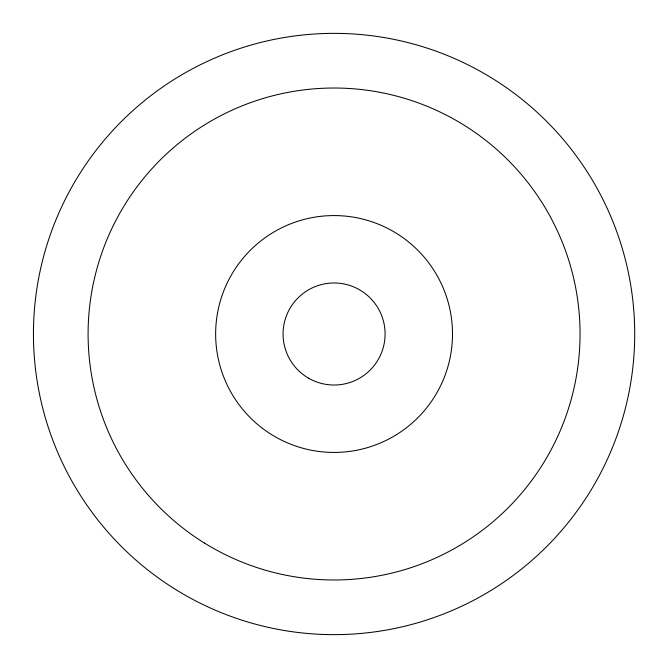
<?xml version="1.0" encoding="UTF-8"?>
<svg xmlns="http://www.w3.org/2000/svg" width="668" height="668" viewBox="0 0 668 668"><rect width="100%" height="100%" fill="white"/><g stroke="black" fill="none" stroke-linecap="round" stroke-linejoin="round"><path stroke-width="1" d="M262.466 428.338A118.436 118.436 0 0 0 451.568 348.846A118.436 118.436 0 0 0 288.175 224.824A118.436 118.436 0 0 0 262.466 428.338M308.566 378.18A51.018 51.018 0 0 0 385.094 334A51.018 51.018 0 0 0 308.566 289.82A51.018 51.018 0 0 0 308.566 378.18M175.734 589.56A300.633 300.633 0 0 0 634.567 343.352A300.633 300.633 0 0 0 191.925 69.096A300.633 300.633 0 0 0 175.734 589.56M204.517 543.092A245.974 245.974 0 0 0 579.933 341.649A245.974 245.974 0 0 0 217.768 117.259A245.974 245.974 0 0 0 204.517 543.092"/></g></svg>
